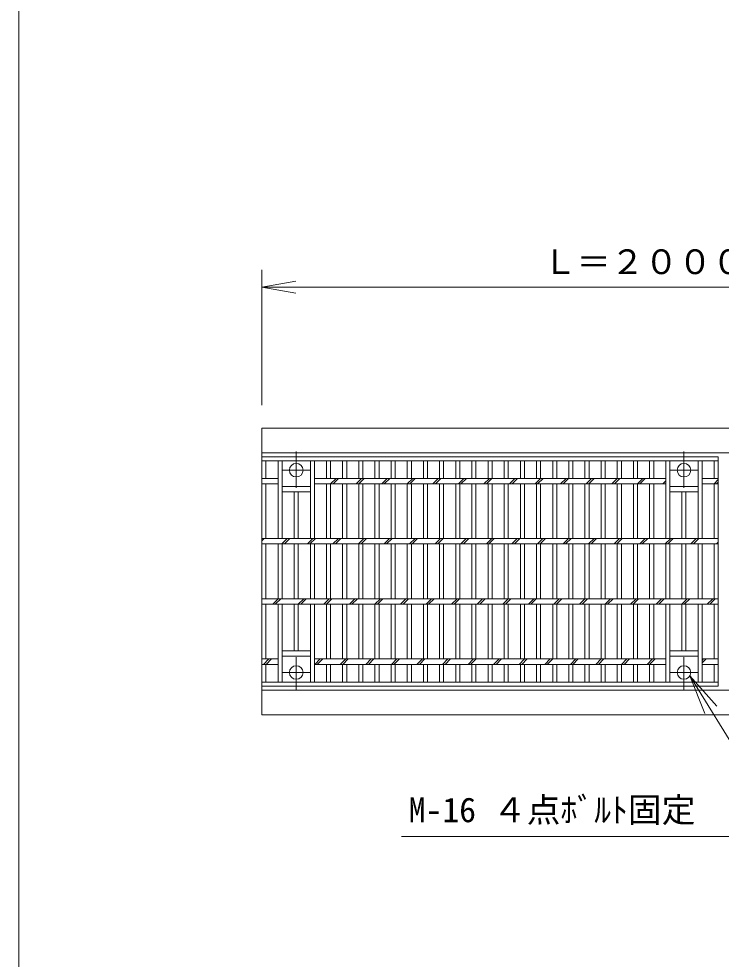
# Model space of a CAD drawing. Units: millimetres on the paper, scale 1:20. Extents: x 40 to 214, y 38 to 310.
# Drawn here: x 42.1 to 94.1, y 107.3 to 177 of the extents above; entities that cross this region are included whole.
import ezdxf
from ezdxf.enums import TextEntityAlignment as Align

# ---------------------------------------------------------------- set-up
doc = ezdxf.new("R2010")
doc.units = ezdxf.units.MM
doc.layers.add('1', color=4, linetype='Continuous', lineweight=18)
doc.styles.add('ＭＳ ゴシック-5.0-0.0', font='')
doc.styles.get('ＭＳ ゴシック-5.0-0.0').set_extended_font_data('ＭＳ ゴシック-5.0-0.0')

msp = doc.modelspace()

# ---------------------------------------------------------------- linework, layer by layer
at = {"layer": '1'}
for p, q in [((42.119, 37.615), (42.119, 291.882)), ((60.118, 148.373), (60.118, 158.401)), ((60.118, 157.103), (62.629, 157.546)), ((60.118, 157.103), (62.629, 156.66)), ((60.118, 157.103), (128.141, 157.103)), ((60.118, 144.845), (128.141, 144.845)), ((62.661, 142.24), (62.661, 144.944)), ((91.374, 142.24), (91.374, 144.944)), ((60.118, 144.247), (93.917, 144.247)), ((60.419, 144.247), (60.419, 142.942)), ((61.314, 138.48), (61.314, 144.247)), ((61.615, 138.48), (61.615, 144.247)), ((63.707, 138.48), (63.707, 144.247)), ((64.008, 138.48), (64.008, 144.247)), ((64.903, 144.247), (64.903, 142.942)), ((65.204, 144.247), (65.204, 142.942)), ((66.099, 144.247), (66.099, 142.942)), ((66.401, 144.247), (66.401, 142.942)), ((67.296, 144.247), (67.296, 142.942)), ((67.597, 144.247), (67.597, 142.942)), ((68.492, 144.247), (68.492, 142.942)), ((68.793, 144.247), (68.793, 142.942)), ((69.689, 144.247), (69.689, 142.942)), ((69.99, 144.247), (69.99, 142.942)), ((70.885, 144.247), (70.885, 142.942)), ((71.186, 144.247), (71.186, 142.942)), ((72.081, 144.247), (72.081, 142.942)), ((72.382, 144.247), (72.382, 142.942)), ((73.278, 144.247), (73.278, 142.942)), ((73.579, 144.247), (73.579, 142.942)), ((74.474, 144.247), (74.474, 142.942)), ((74.775, 144.247), (74.775, 142.942)), ((75.67, 144.247), (75.67, 142.942)), ((75.972, 144.247), (75.972, 142.942)), ((76.867, 144.247), (76.867, 142.942)), ((77.168, 144.247), (77.168, 142.942)), ((78.063, 144.247), (78.063, 142.942)), ((78.364, 144.247), (78.364, 142.942)), ((79.259, 144.247), (79.259, 142.942)), ((79.561, 144.247), (79.561, 142.942)), ((80.456, 144.247), (80.456, 142.942)), ((80.757, 144.247), (80.757, 142.942)), ((81.652, 144.247), (81.652, 142.942)), ((81.953, 144.247), (81.953, 142.942)), ((82.848, 144.247), (82.848, 142.942)), ((83.15, 144.247), (83.15, 142.942)), ((84.045, 144.247), (84.045, 142.942)), ((84.346, 144.247), (84.346, 142.942)), ((85.241, 144.247), (85.241, 142.942)), ((85.542, 144.247), (85.542, 142.942)), ((86.438, 144.247), (86.438, 142.942)), ((86.739, 144.247), (86.739, 142.942)), ((87.634, 144.247), (87.634, 142.942)), ((87.935, 144.247), (87.935, 142.942)), ((88.83, 144.247), (88.83, 142.942)), ((89.131, 144.247), (89.131, 142.942)), ((90.027, 138.48), (90.027, 144.247)), ((90.328, 138.48), (90.328, 144.247)), ((92.419, 138.48), (92.419, 144.247)), ((92.72, 138.48), (92.72, 144.247)), ((93.616, 144.247), (93.616, 142.942)), ((60.118, 142.942), (61.314, 142.942)), ((61.615, 143.544), (63.707, 143.544)), ((64.008, 142.942), (90.027, 142.942)), ((65.608, 142.942), (65.206, 142.54)), ((65.797, 142.942), (65.395, 142.54)), ((67.501, 142.942), (67.099, 142.54)), ((67.69, 142.942), (67.288, 142.54)), ((69.394, 142.942), (68.992, 142.54)), ((69.583, 142.942), (69.181, 142.54)), ((71.287, 142.942), (70.885, 142.54)), ((71.476, 142.942), (71.074, 142.54)), ((73.18, 142.942), (72.778, 142.54)), ((73.369, 142.942), (72.967, 142.54)), ((75.073, 142.942), (74.671, 142.54)), ((75.262, 142.942), (74.86, 142.54)), ((76.966, 142.942), (76.564, 142.54)), ((77.155, 142.942), (76.753, 142.54)), ((78.859, 142.942), (78.457, 142.54)), ((79.048, 142.942), (78.647, 142.54)), ((80.752, 142.942), (80.35, 142.54)), ((80.941, 142.942), (80.54, 142.54)), ((82.645, 142.942), (82.243, 142.54)), ((82.834, 142.942), (82.433, 142.54)), ((84.538, 142.942), (84.136, 142.54)), ((84.727, 142.942), (84.326, 142.54)), ((86.431, 142.942), (86.029, 142.54)), ((86.62, 142.942), (86.219, 142.54)), ((88.324, 142.942), (87.922, 142.54)), ((88.513, 142.942), (88.112, 142.54)), ((92.419, 143.544), (90.328, 143.544)), ((92.72, 142.942), (93.917, 142.942)), ((60.118, 142.54), (61.314, 142.54)), ((60.419, 142.54), (60.419, 138.48)), ((61.612, 142.543), (61.609, 142.54)), ((63.707, 142.341), (61.615, 142.341)), ((64.008, 142.54), (90.027, 142.54)), ((64.903, 142.54), (64.903, 138.48)), ((65.204, 142.54), (65.204, 138.48)), ((66.099, 142.54), (66.099, 138.48)), ((66.401, 142.54), (66.401, 138.48)), ((67.296, 142.54), (67.296, 138.48)), ((67.597, 142.54), (67.597, 138.48)), ((68.492, 142.54), (68.492, 138.48)), ((68.793, 142.54), (68.793, 138.48)), ((69.689, 142.54), (69.689, 138.48)), ((69.99, 142.54), (69.99, 138.48)), ((70.885, 142.54), (70.885, 138.48)), ((71.186, 142.54), (71.186, 138.48)), ((72.081, 142.54), (72.081, 138.48)), ((72.382, 142.54), (72.382, 138.48)), ((73.278, 142.54), (73.278, 138.48)), ((73.579, 142.54), (73.579, 138.48)), ((74.474, 142.54), (74.474, 138.48)), ((74.775, 142.54), (74.775, 138.48)), ((75.67, 142.54), (75.67, 138.48)), ((75.972, 142.54), (75.972, 138.48)), ((76.867, 142.54), (76.867, 138.48)), ((77.168, 142.54), (77.168, 138.48)), ((78.063, 142.54), (78.063, 138.48)), ((78.364, 142.54), (78.364, 138.48)), ((79.259, 142.54), (79.259, 138.48)), ((79.561, 142.54), (79.561, 138.48)), ((80.456, 142.54), (80.456, 138.48)), ((80.757, 142.54), (80.757, 138.48)), ((81.652, 142.54), (81.652, 138.48)), ((81.953, 142.54), (81.953, 138.48)), ((82.848, 142.54), (82.848, 138.48)), ((83.15, 142.54), (83.15, 138.48)), ((84.045, 142.54), (84.045, 138.48)), ((84.346, 142.54), (84.346, 138.48)), ((85.241, 142.54), (85.241, 138.48)), ((85.542, 142.54), (85.542, 138.48)), ((86.438, 142.54), (86.438, 138.48)), ((86.739, 142.54), (86.739, 138.48)), ((87.634, 142.54), (87.634, 138.48)), ((87.935, 142.54), (87.935, 138.48)), ((88.83, 142.54), (88.83, 138.48)), ((89.131, 142.54), (89.131, 138.48)), ((90.027, 142.751), (89.815, 142.54)), ((90.328, 142.341), (92.419, 142.341)), ((92.72, 142.54), (93.917, 142.54)), ((93.917, 142.855), (93.602, 142.54)), ((93.616, 142.54), (93.616, 138.48)), ((93.917, 142.666), (93.791, 142.54)), ((63.707, 141.938), (61.615, 141.938)), ((62.51, 141.938), (62.51, 138.48)), ((62.812, 141.938), (62.812, 138.48)), ((90.328, 141.938), (92.419, 141.938)), ((91.223, 141.938), (91.223, 138.48)), ((91.524, 141.938), (91.524, 138.48)), ((60.118, 138.48), (93.917, 138.48)), ((60.293, 138.48), (60.118, 138.305)), ((60.118, 138.078), (93.917, 138.078)), ((60.419, 138.078), (60.419, 134.018)), ((61.314, 138.078), (61.314, 134.018)), ((61.997, 138.48), (61.595, 138.078)), ((61.615, 138.078), (61.615, 134.018)), ((62.186, 138.48), (61.784, 138.078)), ((62.51, 138.078), (62.51, 134.018)), ((62.812, 138.078), (62.812, 134.018)), ((63.89, 138.48), (63.488, 138.078)), ((64.079, 138.48), (63.677, 138.078)), ((63.707, 138.078), (63.707, 134.018)), ((64.008, 138.078), (64.008, 134.018)), ((64.903, 138.078), (64.903, 134.018)), ((65.204, 138.078), (65.204, 134.018)), ((65.783, 138.48), (65.381, 138.078)), ((65.972, 138.48), (65.57, 138.078)), ((66.099, 138.078), (66.099, 134.018)), ((66.401, 138.078), (66.401, 134.018)), ((67.676, 138.48), (67.274, 138.078)), ((67.296, 138.078), (67.296, 134.018)), ((67.865, 138.48), (67.463, 138.078)), ((67.597, 138.078), (67.597, 134.018)), ((68.492, 138.078), (68.492, 134.018)), ((68.793, 138.078), (68.793, 134.018)), ((69.569, 138.48), (69.167, 138.078)), ((69.758, 138.48), (69.357, 138.078)), ((69.689, 138.078), (69.689, 134.018)), ((69.99, 138.078), (69.99, 134.018)), ((70.885, 138.078), (70.885, 134.018)), ((71.462, 138.48), (71.06, 138.078)), ((71.186, 138.078), (71.186, 134.018)), ((71.651, 138.48), (71.25, 138.078)), ((72.081, 138.078), (72.081, 134.018)), ((72.382, 138.078), (72.382, 134.018)), ((73.355, 138.48), (72.953, 138.078)), ((73.544, 138.48), (73.143, 138.078)), ((73.278, 138.078), (73.278, 134.018)), ((73.579, 138.078), (73.579, 134.018)), ((74.474, 138.078), (74.474, 134.018)), ((74.775, 138.078), (74.775, 134.018)), ((75.248, 138.48), (74.846, 138.078)), ((75.437, 138.48), (75.036, 138.078)), ((75.67, 138.078), (75.67, 134.018)), ((75.972, 138.078), (75.972, 134.018)), ((77.141, 138.48), (76.739, 138.078)), ((76.867, 138.078), (76.867, 134.018)), ((77.33, 138.48), (76.929, 138.078)), ((77.168, 138.078), (77.168, 134.018)), ((78.063, 138.078), (78.063, 134.018)), ((78.364, 138.078), (78.364, 134.018)), ((79.034, 138.48), (78.632, 138.078)), ((79.223, 138.48), (78.822, 138.078)), ((79.259, 138.078), (79.259, 134.018)), ((79.561, 138.078), (79.561, 134.018)), ((80.456, 138.078), (80.456, 134.018)), ((80.927, 138.48), (80.525, 138.078)), ((81.116, 138.48), (80.715, 138.078)), ((80.757, 138.078), (80.757, 134.018)), ((81.652, 138.078), (81.652, 134.018)), ((81.953, 138.078), (81.953, 134.018)), ((82.82, 138.48), (82.418, 138.078)), ((83.009, 138.48), (82.608, 138.078)), ((82.848, 138.078), (82.848, 134.018)), ((83.15, 138.078), (83.15, 134.018)), ((84.045, 138.078), (84.045, 134.018)), ((84.713, 138.48), (84.312, 138.078)), ((84.346, 138.078), (84.346, 134.018)), ((84.902, 138.48), (84.501, 138.078)), ((85.241, 138.078), (85.241, 134.018)), ((85.542, 138.078), (85.542, 134.018)), ((86.606, 138.48), (86.205, 138.078)), ((86.795, 138.48), (86.394, 138.078)), ((86.438, 138.078), (86.438, 134.018)), ((86.739, 138.078), (86.739, 134.018)), ((87.634, 138.078), (87.634, 134.018)), ((87.935, 138.078), (87.935, 134.018)), ((88.499, 138.48), (88.098, 138.078)), ((88.688, 138.48), (88.287, 138.078)), ((88.83, 138.078), (88.83, 134.018)), ((89.131, 138.078), (89.131, 134.018)), ((90.392, 138.48), (89.991, 138.078)), ((90.027, 138.078), (90.027, 134.018)), ((90.582, 138.48), (90.18, 138.078)), ((90.328, 138.078), (90.328, 134.018)), ((91.223, 138.078), (91.223, 134.018)), ((91.223, 138.078), (91.223, 134.018)), ((91.524, 138.078), (91.524, 134.018)), ((92.285, 138.48), (91.884, 138.078)), ((92.475, 138.48), (92.073, 138.078)), ((92.419, 138.078), (92.419, 134.018)), ((92.72, 138.078), (92.72, 134.018)), ((93.616, 138.078), (93.616, 134.018)), ((93.917, 138.218), (93.777, 138.078)), ((60.118, 134.018), (93.917, 134.018)), ((61.321, 134.018), (60.919, 133.616)), ((61.51, 134.018), (61.109, 133.616)), ((63.214, 134.018), (62.812, 133.616)), ((63.403, 134.018), (63.002, 133.616)), ((65.107, 134.018), (64.705, 133.616)), ((65.296, 134.018), (64.895, 133.616)), ((67, 134.018), (66.598, 133.616)), ((67.189, 134.018), (66.788, 133.616)), ((68.893, 134.018), (68.491, 133.616)), ((69.082, 134.018), (68.681, 133.616)), ((70.786, 134.018), (70.384, 133.616)), ((70.975, 134.018), (70.574, 133.616)), ((72.679, 134.018), (72.277, 133.616)), ((72.868, 134.018), (72.467, 133.616)), ((74.572, 134.018), (74.17, 133.616)), ((74.761, 134.018), (74.36, 133.616)), ((76.465, 134.018), (76.064, 133.616)), ((76.654, 134.018), (76.253, 133.616)), ((78.358, 134.018), (77.957, 133.616)), ((78.547, 134.018), (78.146, 133.616)), ((80.251, 134.018), (79.85, 133.616)), ((80.44, 134.018), (80.039, 133.616)), ((82.144, 134.018), (81.743, 133.616)), ((82.334, 134.018), (81.932, 133.616)), ((84.037, 134.018), (83.636, 133.616)), ((84.227, 134.018), (83.825, 133.616)), ((85.93, 134.018), (85.529, 133.616)), ((86.12, 134.018), (85.718, 133.616)), ((87.823, 134.018), (87.422, 133.616)), ((88.013, 134.018), (87.611, 133.616)), ((89.716, 134.018), (89.315, 133.616)), ((89.906, 134.018), (89.504, 133.616)), ((91.609, 134.018), (91.208, 133.616)), ((91.799, 134.018), (91.397, 133.616)), ((93.502, 134.018), (93.101, 133.616)), ((93.692, 134.018), (93.29, 133.616)), ((60.118, 133.616), (93.917, 133.616)), ((60.419, 133.616), (60.419, 129.556)), ((61.314, 127.849), (61.314, 133.616)), ((61.615, 127.849), (61.615, 133.616)), ((62.51, 133.616), (62.51, 130.157)), ((62.812, 133.616), (62.812, 130.157)), ((63.707, 127.849), (63.707, 133.616)), ((64.008, 127.849), (64.008, 133.616)), ((64.903, 133.616), (64.903, 129.556)), ((65.204, 133.616), (65.204, 129.556)), ((66.099, 133.616), (66.099, 129.556)), ((66.401, 133.616), (66.401, 129.556)), ((67.296, 133.616), (67.296, 129.556)), ((67.597, 133.616), (67.597, 129.556)), ((68.492, 133.616), (68.492, 129.556)), ((68.793, 133.616), (68.793, 129.556)), ((69.689, 133.616), (69.689, 129.556)), ((69.99, 133.616), (69.99, 129.556)), ((70.885, 133.616), (70.885, 129.556)), ((71.186, 133.616), (71.186, 129.556)), ((72.081, 133.616), (72.081, 129.556)), ((72.382, 133.616), (72.382, 129.556)), ((73.278, 133.616), (73.278, 129.556)), ((73.579, 133.616), (73.579, 129.556)), ((74.474, 133.616), (74.474, 129.556)), ((74.775, 133.616), (74.775, 129.556)), ((75.67, 133.616), (75.67, 129.556)), ((75.972, 133.616), (75.972, 129.556)), ((76.867, 133.616), (76.867, 129.556)), ((77.168, 133.616), (77.168, 129.556)), ((78.063, 133.616), (78.063, 129.556)), ((78.364, 133.616), (78.364, 129.556)), ((79.259, 133.616), (79.259, 129.556)), ((79.561, 133.616), (79.561, 129.556)), ((80.456, 133.616), (80.456, 129.556)), ((80.757, 133.616), (80.757, 129.556)), ((81.652, 133.616), (81.652, 129.556)), ((81.953, 133.616), (81.953, 129.556)), ((82.848, 133.616), (82.848, 129.556)), ((83.15, 133.616), (83.15, 129.556)), ((84.045, 133.616), (84.045, 129.556)), ((84.346, 133.616), (84.346, 129.556)), ((85.241, 133.616), (85.241, 129.556)), ((85.542, 133.616), (85.542, 129.556)), ((86.438, 133.616), (86.438, 129.556)), ((86.739, 133.616), (86.739, 129.556)), ((87.634, 133.616), (87.634, 129.556)), ((87.935, 133.616), (87.935, 129.556)), ((88.83, 133.616), (88.83, 129.556)), ((89.131, 133.616), (89.131, 129.556)), ((90.027, 127.849), (90.027, 133.616)), ((90.328, 127.849), (90.328, 133.616)), ((91.223, 133.616), (91.223, 130.157)), ((91.524, 133.616), (91.524, 130.157)), ((92.419, 127.849), (92.419, 133.616)), ((92.72, 127.849), (92.72, 133.616)), ((93.616, 133.616), (93.616, 129.556)), ((63.707, 130.157), (61.615, 130.157)), ((63.707, 129.755), (61.615, 129.755)), ((62.661, 129.697), (62.661, 127.223)), ((90.328, 130.157), (92.419, 130.157)), ((90.328, 129.755), (92.419, 129.755)), ((91.374, 129.697), (91.374, 127.223)), ((60.118, 129.556), (61.314, 129.556)), ((60.118, 129.154), (61.314, 129.154)), ((60.645, 129.556), (60.243, 129.154)), ((60.419, 129.154), (60.419, 127.849)), ((60.834, 129.556), (60.433, 129.154)), ((64.008, 129.556), (90.027, 129.556)), ((64.008, 129.154), (90.027, 129.154)), ((64.431, 129.556), (64.029, 129.154)), ((64.62, 129.556), (64.219, 129.154)), ((64.903, 129.154), (64.903, 127.849)), ((65.204, 129.154), (65.204, 127.849)), ((66.324, 129.556), (65.922, 129.154)), ((66.099, 129.154), (66.099, 127.849)), ((66.513, 129.556), (66.112, 129.154)), ((66.401, 129.154), (66.401, 127.849)), ((67.296, 129.154), (67.296, 127.849)), ((67.597, 129.154), (67.597, 127.849)), ((68.217, 129.556), (67.816, 129.154)), ((68.406, 129.556), (68.005, 129.154)), ((68.492, 129.154), (68.492, 127.849)), ((68.793, 129.154), (68.793, 127.849)), ((69.689, 129.154), (69.689, 127.849)), ((70.11, 129.556), (69.709, 129.154)), ((70.299, 129.556), (69.898, 129.154)), ((69.99, 129.154), (69.99, 127.849)), ((70.885, 129.154), (70.885, 127.849)), ((71.186, 129.154), (71.186, 127.849)), ((72.003, 129.556), (71.602, 129.154)), ((72.192, 129.556), (71.791, 129.154)), ((72.081, 129.154), (72.081, 127.849)), ((72.382, 129.154), (72.382, 127.849)), ((73.278, 129.154), (73.278, 127.849)), ((73.896, 129.556), (73.495, 129.154)), ((73.579, 129.154), (73.579, 127.849)), ((74.085, 129.556), (73.684, 129.154)), ((74.474, 129.154), (74.474, 127.849)), ((74.775, 129.154), (74.775, 127.849)), ((75.789, 129.556), (75.388, 129.154)), ((75.979, 129.556), (75.577, 129.154)), ((75.67, 129.154), (75.67, 127.849)), ((75.972, 129.154), (75.972, 127.849)), ((76.867, 129.154), (76.867, 127.849)), ((77.168, 129.154), (77.168, 127.849)), ((77.682, 129.556), (77.281, 129.154)), ((77.872, 129.556), (77.47, 129.154)), ((78.063, 129.154), (78.063, 127.849)), ((78.364, 129.154), (78.364, 127.849)), ((79.575, 129.556), (79.174, 129.154)), ((79.259, 129.154), (79.259, 127.849)), ((79.765, 129.556), (79.363, 129.154)), ((79.561, 129.154), (79.561, 127.849)), ((80.456, 129.154), (80.456, 127.849)), ((80.757, 129.154), (80.757, 127.849)), ((81.468, 129.556), (81.067, 129.154)), ((81.658, 129.556), (81.256, 129.154)), ((81.652, 129.154), (81.652, 127.849)), ((81.953, 129.154), (81.953, 127.849)), ((82.848, 129.154), (82.848, 127.849)), ((83.361, 129.556), (82.96, 129.154)), ((83.551, 129.556), (83.149, 129.154)), ((83.15, 129.154), (83.15, 127.849)), ((84.045, 129.154), (84.045, 127.849)), ((84.346, 129.154), (84.346, 127.849)), ((85.254, 129.556), (84.853, 129.154)), ((85.444, 129.556), (85.042, 129.154)), ((85.241, 129.154), (85.241, 127.849)), ((85.542, 129.154), (85.542, 127.849)), ((86.438, 129.154), (86.438, 127.849)), ((86.739, 129.154), (86.739, 127.849)), ((87.147, 129.556), (86.746, 129.154)), ((87.337, 129.556), (86.935, 129.154)), ((87.634, 129.154), (87.634, 127.849)), ((87.935, 129.154), (87.935, 127.849)), ((89.04, 129.556), (88.639, 129.154)), ((89.23, 129.556), (88.828, 129.154)), ((88.83, 129.154), (88.83, 127.849)), ((89.131, 129.154), (89.131, 127.849)), ((93.016, 129.556), (92.72, 129.26)), ((92.827, 129.556), (92.72, 129.45)), ((92.72, 129.556), (93.917, 129.556)), ((92.72, 129.154), (93.917, 129.154)), ((93.616, 129.154), (93.616, 127.849)), ((61.615, 128.552), (63.707, 128.552)), ((92.419, 128.552), (90.328, 128.552)), ((91.815, 128.312), (93.805, 126.067)), ((91.815, 128.312), (92.917, 125.522)), ((91.815, 128.312), (99.126, 116.408)), ((60.118, 127.849), (93.917, 127.849)), ((60.118, 127.25), (128.141, 127.25)), ((99.126, 116.408), (70.453, 116.408))]:
    msp.add_line(p, q, dxfattribs=at)
at = {"layer": '1', "color": 2}
for p, q in [((60.118, 146.673), (128.141, 146.673)), ((60.118, 146.673), (60.118, 125.423)), ((60.118, 144.548), (93.917, 144.548)), ((93.917, 144.548), (93.917, 127.548)), ((60.118, 127.548), (93.917, 127.548)), ((60.118, 125.423), (128.141, 125.423))]:
    msp.add_line(p, q, dxfattribs=at)
at = {"layer": '1'}
for centre in [(62.661, 143.544), (91.374, 143.544), (62.661, 128.552), (91.374, 128.552)]:
    msp.add_circle(centre, 0.502, dxfattribs=at)

# ---------------------------------------------------------------- texts
at = {"layer": '1', "color": 7, "style": 'ＭＳ ゴシック-5.0-0.0'}
for s, p in [('Ｌ＝２０００・１０００', (80.942, 157.528)), ('M-16 ４点ﾎﾞﾙﾄ固定', (70.989, 116.908))]:
    msp.add_text(s, height=1.833, dxfattribs=at).set_placement(p, align=Align.BOTTOM_LEFT)

doc.saveas('drawing.dxf')
